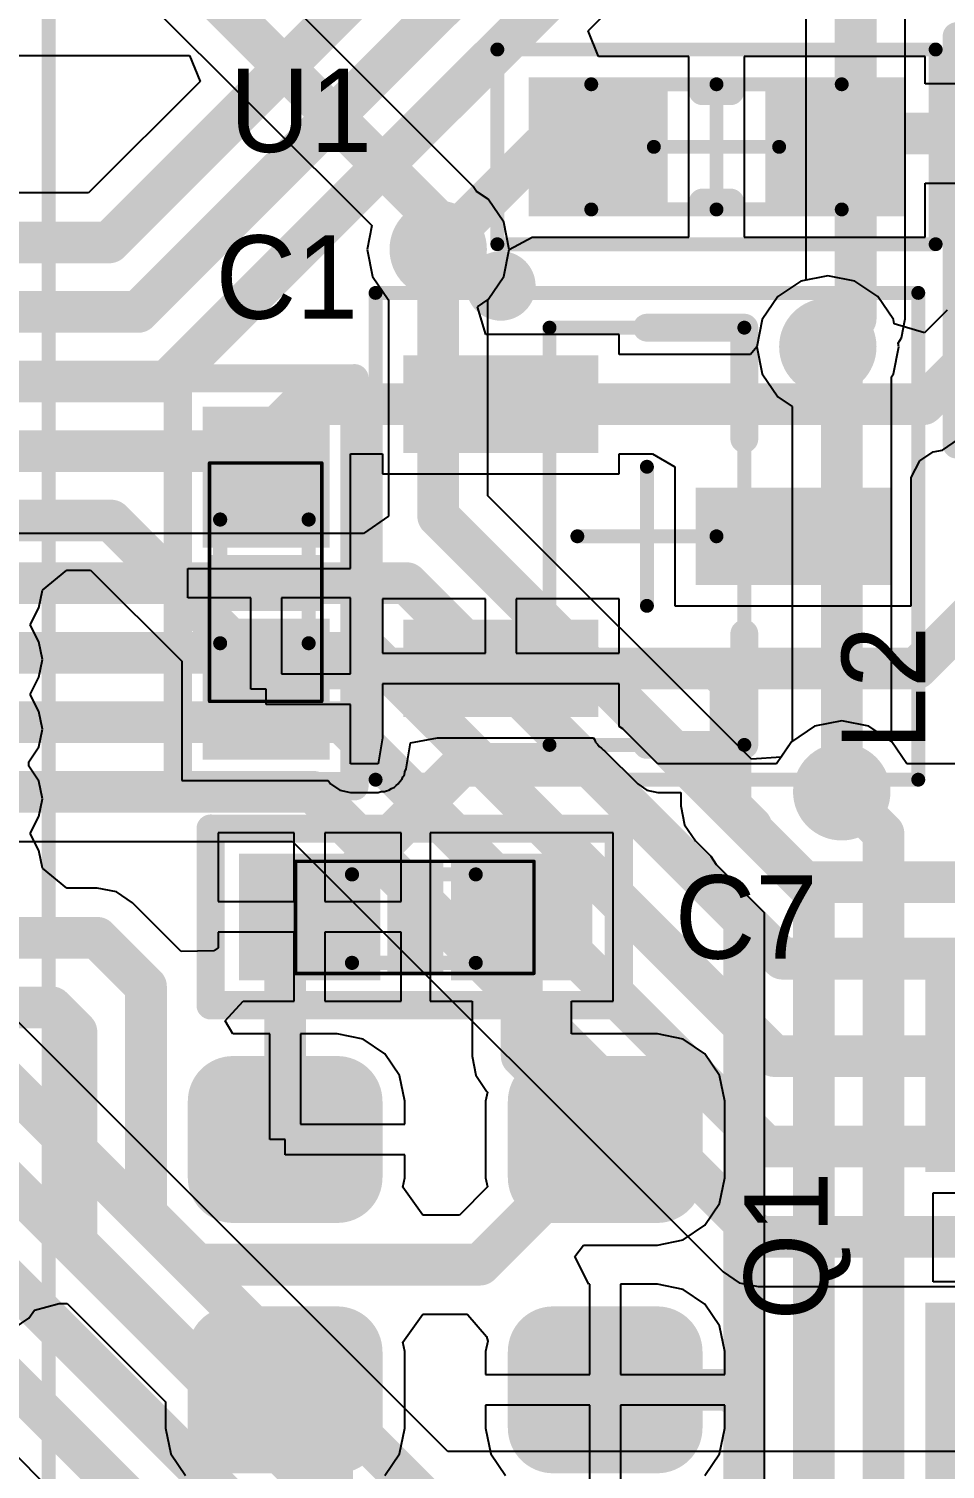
# Model space of a CAD drawing. Header units: millimetres. Extents: x 59 to 152, y 30 to 146.
# Drawn here: x 83.06 to 89.64, y 118.73 to 129.09 of the extents above; entities that cross this region are included whole.
import ezdxf

# ---------------------------------------------------------------- set-up
doc = ezdxf.new("R2010")
doc.units = ezdxf.units.MM
for name, color, linetype in [('BottomLayer', 5, 'Continuous'), ('BottomSolder', 6, 'Continuous'), ('Mechanical1', 6, 'Continuous'), ('Mechanical13', 56, 'Continuous'), ('Mechanical15', 56, 'Continuous'), ('Mechanical16', 56, 'Continuous'), ('Mechanical6', 56, 'Continuous'), ('MultiLayer', 9, 'Continuous'), ('TopLayer', 1, 'Continuous'), ('TopOverlay', 2, 'Continuous'), ('TopPaste', 8, 'Continuous'), ('TopSolder', 216, 'Continuous'), ('ViaHoleLayer', 16, 'Continuous')]:
    doc.layers.add(name, color=color, linetype=linetype)

# ---------------------------------------------------------------- blocks, each defined once
blk = doc.blocks.new('C0603_173')
at = {"layer": 'Mechanical16'}
for points, const_width in [([(-0.85, 0.406), (0.864, 0.406)], 0.0254), ([(-0.85, 0.406), (-0.85, -0.4)], 0.0254), ([(0.864, 0.406), (0.864, -0.4)], 0.0254), ([(-0.432, 0.33), (0.457, 0.33)], 0.102), ([(-0.432, -0.306), (0.457, -0.306)], 0.102), ([(-0.85, -0.4), (0.864, -0.4)], 0.0254)]:
    blk.add_lwpolyline(points, dxfattribs=dict(at, const_width=const_width))
for points, const_width in [([(-0.856, 0.406, 1), (-0.844, 0.406, 1)], 0.0127), ([(-0.856, 0.406, 1), (-0.844, 0.406, 1)], 0.0127), ([(0.857, 0.406, 1), (0.87, 0.406, 1)], 0.0127), ([(0.857, 0.406, 1), (0.87, 0.406, 1)], 0.0127), ([(-0.457, 0.33, 1), (-0.407, 0.33, 1)], 0.0508), ([(0.432, 0.33, 1), (0.483, 0.33, 1)], 0.0508), ([(-0.457, -0.306, 1), (-0.407, -0.306, 1)], 0.0508), ([(0.432, -0.306, 1), (0.483, -0.306, 1)], 0.0508), ([(-0.856, -0.4, 1), (-0.844, -0.4, 1)], 0.0127), ([(-0.856, -0.4, 1), (-0.844, -0.4, 1)], 0.0127), ([(0.857, -0.4, 1), (0.87, -0.4, 1)], 0.0127), ([(0.857, -0.4, 1), (0.87, -0.4, 1)], 0.0127)]:
    blk.add_lwpolyline(points, format="xyb", close=True, dxfattribs=dict(at, const_width=const_width))
for points in [[(-0.837, -0.4), (-0.43, -0.4), (-0.837, 0.406), (-0.43, 0.406)], [(0.433, -0.4), (0.84, -0.4), (0.433, 0.406), (0.84, 0.406)]]:
    blk.add_solid(points, dxfattribs=at)
at = {"layer": 'Mechanical6'}
blk.add_solid([(-0.2, -0.4), (0.203, -0.4), (-0.2, 0.406), (0.203, 0.406)], dxfattribs=at)
at = {"layer": 'TopLayer'}
for points in [[(-1.219, -0.406), (-0.305, -0.406), (-1.219, 0.406), (-0.305, 0.406)], [(0.305, -0.406), (1.219, -0.406), (0.305, 0.406), (1.219, 0.406)]]:
    blk.add_solid(points, dxfattribs=at)
at = {"layer": 'TopOverlay', "const_width": 0.203}
for points in [[(-1.46, 0.635), (1.473, 0.635)], [(-1.46, 0.635), (-1.46, -0.635)], [(1.473, 0.635), (1.473, -0.635)], [(-1.46, -0.635), (1.473, -0.635)]]:
    blk.add_lwpolyline(points, dxfattribs=at)
at = {"layer": 'TopOverlay', "const_width": 0.102}
for points in [[(-1.511, 0.635, 1), (-1.41, 0.635, 1)], [(-1.511, 0.635, 1), (-1.41, 0.635, 1)], [(1.422, 0.635, 1), (1.524, 0.635, 1)], [(1.422, 0.635, 1), (1.524, 0.635, 1)], [(-1.511, -0.635, 1), (-1.41, -0.635, 1)], [(-1.511, -0.635, 1), (-1.41, -0.635, 1)], [(1.422, -0.635, 1), (1.524, -0.635, 1)], [(1.422, -0.635, 1), (1.524, -0.635, 1)]]:
    blk.add_lwpolyline(points, format="xyb", close=True, dxfattribs=at)
at = {"layer": 'TopPaste'}
for points in [[(-1.219, -0.406), (-0.305, -0.406), (-1.219, 0.406), (-0.305, 0.406)], [(0.305, -0.406), (1.219, -0.406), (0.305, 0.406), (1.219, 0.406)]]:
    blk.add_solid(points, dxfattribs=at)
at = {"layer": 'TopSolder'}
for points in [[(-1.269, -0.456), (-0.255, -0.456), (-1.269, 0.456), (-0.255, 0.456)], [(0.255, -0.456), (1.269, -0.456), (0.255, 0.456), (1.269, 0.456)]]:
    blk.add_solid(points, dxfattribs=at)
blk = doc.blocks.new('C0603_179')
at = {"layer": 'Mechanical16'}
for points, const_width in [([(0.864, 0.406), (-0.85, 0.406)], 0.0254), ([(-0.85, 0.406), (-0.85, -0.4)], 0.0254), ([(0.864, 0.406), (0.864, -0.4)], 0.0254), ([(0.457, 0.33), (-0.432, 0.33)], 0.102), ([(0.457, -0.306), (-0.432, -0.306)], 0.102), ([(0.864, -0.4), (-0.85, -0.4)], 0.0254)]:
    blk.add_lwpolyline(points, dxfattribs=dict(at, const_width=const_width))
for points, const_width in [([(-0.856, 0.406, 1), (-0.844, 0.406, 1)], 0.0127), ([(-0.856, 0.406, 1), (-0.844, 0.406, 1)], 0.0127), ([(0.857, 0.406, 1), (0.87, 0.406, 1)], 0.0127), ([(0.857, 0.406, 1), (0.87, 0.406, 1)], 0.0127), ([(-0.457, 0.33, 1), (-0.407, 0.33, 1)], 0.0508), ([(0.432, 0.33, 1), (0.483, 0.33, 1)], 0.0508), ([(-0.457, -0.306, 1), (-0.407, -0.306, 1)], 0.0508), ([(0.432, -0.306, 1), (0.483, -0.306, 1)], 0.0508), ([(-0.856, -0.4, 1), (-0.844, -0.4, 1)], 0.0127), ([(-0.856, -0.4, 1), (-0.844, -0.4, 1)], 0.0127), ([(0.857, -0.4, 1), (0.87, -0.4, 1)], 0.0127), ([(0.857, -0.4, 1), (0.87, -0.4, 1)], 0.0127)]:
    blk.add_lwpolyline(points, format="xyb", close=True, dxfattribs=dict(at, const_width=const_width))
for points in [[(-0.838, -0.4), (-0.432, -0.4), (-0.838, 0.406), (-0.432, 0.406)], [(0.432, -0.4), (0.838, -0.4), (0.432, 0.406), (0.838, 0.406)]]:
    blk.add_solid(points, dxfattribs=at)
at = {"layer": 'Mechanical6'}
blk.add_solid([(-0.2, -0.4), (0.203, -0.4), (-0.2, 0.406), (0.203, 0.406)], dxfattribs=at)
at = {"layer": 'TopLayer'}
for points in [[(-1.219, -0.406), (-0.305, -0.406), (-1.219, 0.406), (-0.305, 0.406)], [(0.305, -0.406), (1.219, -0.406), (0.305, 0.406), (1.219, 0.406)]]:
    blk.add_solid(points, dxfattribs=at)
at = {"layer": 'TopOverlay', "const_width": 0.203}
for points in [[(1.473, 0.635), (-1.46, 0.635)], [(-1.46, 0.635), (-1.46, -0.635)], [(1.473, 0.635), (1.473, -0.635)], [(1.473, -0.635), (-1.46, -0.635)]]:
    blk.add_lwpolyline(points, dxfattribs=at)
at = {"layer": 'TopOverlay', "const_width": 0.102}
for points in [[(-1.511, 0.635, 1), (-1.41, 0.635, 1)], [(-1.511, 0.635, 1), (-1.41, 0.635, 1)], [(1.422, 0.635, 1), (1.524, 0.635, 1)], [(1.422, 0.635, 1), (1.524, 0.635, 1)], [(-1.511, -0.635, 1), (-1.41, -0.635, 1)], [(-1.511, -0.635, 1), (-1.41, -0.635, 1)], [(1.422, -0.635, 1), (1.524, -0.635, 1)], [(1.422, -0.635, 1), (1.524, -0.635, 1)]]:
    blk.add_lwpolyline(points, format="xyb", close=True, dxfattribs=at)
at = {"layer": 'TopPaste'}
for points in [[(-1.219, -0.406), (-0.305, -0.406), (-1.219, 0.406), (-0.305, 0.406)], [(0.305, -0.406), (1.219, -0.406), (0.305, 0.406), (1.219, 0.406)]]:
    blk.add_solid(points, dxfattribs=at)
at = {"layer": 'TopSolder'}
for points in [[(-1.269, -0.456), (-0.255, -0.456), (-1.269, 0.456), (-0.255, 0.456)], [(0.255, -0.456), (1.269, -0.456), (0.255, 0.456), (1.269, 0.456)]]:
    blk.add_solid(points, dxfattribs=at)
blk = doc.blocks.new('C0603_244')
at = {"layer": 'Mechanical1', "const_width": 0.1}
for points in [[(0.9, 0.45), (-0.9, 0.45)], [(-0.9, 0.45), (-0.9, -0.45)], [(0.9, 0.45), (0.9, -0.45)], [(0.9, -0.45), (-0.9, -0.45)]]:
    blk.add_lwpolyline(points, dxfattribs=at)
at = {"layer": 'Mechanical1', "const_width": 0.05}
for points in [[(-0.925, 0.45, 1), (-0.875, 0.45, 1)], [(-0.925, 0.45, 1), (-0.875, 0.45, 1)], [(0.875, 0.45, 1), (0.925, 0.45, 1)], [(0.875, 0.45, 1), (0.925, 0.45, 1)], [(-0.925, -0.45, 1), (-0.875, -0.45, 1)], [(-0.925, -0.45, 1), (-0.875, -0.45, 1)], [(0.875, -0.45, 1), (0.925, -0.45, 1)], [(0.875, -0.45, 1), (0.925, -0.45, 1)]]:
    blk.add_lwpolyline(points, format="xyb", close=True, dxfattribs=at)
at = {"layer": 'Mechanical15', "const_width": 0.1}
for points in [[(1.575, 0.7), (-1.575, 0.7)], [(-1.575, 0.7), (-1.575, -0.7)], [(1.575, 0.7), (1.575, -0.7)], [(0, 0.45), (0, -0.45)], [(0.45, 0), (-0.45, 0)], [(1.575, -0.7), (-1.575, -0.7)]]:
    blk.add_lwpolyline(points, dxfattribs=at)
at = {"layer": 'Mechanical15', "const_width": 0.05}
for points in [[(-1.6, 0.7, 1), (-1.55, 0.7, 1)], [(-1.6, 0.7, 1), (-1.55, 0.7, 1)], [(1.55, 0.7, 1), (1.6, 0.7, 1)], [(1.55, 0.7, 1), (1.6, 0.7, 1)], [(-0.025, 0.45, 1), (0.025, 0.45, 1)], [(-0.475, 0, 1), (-0.425, 0, 1)], [(0.425, 0, 1), (0.475, 0, 1)], [(-0.025, -0.45, 1), (0.025, -0.45, 1)], [(-1.6, -0.7, 1), (-1.55, -0.7, 1)], [(-1.6, -0.7, 1), (-1.55, -0.7, 1)], [(1.55, -0.7, 1), (1.6, -0.7, 1)], [(1.55, -0.7, 1), (1.6, -0.7, 1)]]:
    blk.add_lwpolyline(points, format="xyb", close=True, dxfattribs=at)
at = {"layer": 'TopLayer'}
for points in [[(-0.4, -0.45), (-0.4, 0.45), (-1.3, -0.45), (-1.3, 0.45)], [(1.3, -0.45), (1.3, 0.45), (0.4, -0.45), (0.4, 0.45)]]:
    blk.add_solid(points, dxfattribs=at)
at = {"layer": 'TopOverlay', "const_width": 0.2}
for points in [[(0.1, 0.4), (-0.1, 0.4)], [(0.1, -0.4), (-0.1, -0.4)]]:
    blk.add_lwpolyline(points, dxfattribs=at)
at = {"layer": 'TopOverlay', "const_width": 0.1}
for points in [[(-0.15, 0.4, 1), (-0.05, 0.4, 1)], [(0.05, 0.4, 1), (0.15, 0.4, 1)], [(-0.15, -0.4, 1), (-0.05, -0.4, 1)], [(0.05, -0.4, 1), (0.15, -0.4, 1)]]:
    blk.add_lwpolyline(points, format="xyb", close=True, dxfattribs=at)
at = {"layer": 'TopPaste'}
for points in [[(-0.4, -0.45), (-0.4, 0.45), (-1.3, -0.45), (-1.3, 0.45)], [(1.3, -0.45), (1.3, 0.45), (0.4, -0.45), (0.4, 0.45)]]:
    blk.add_solid(points, dxfattribs=at)
at = {"layer": 'TopSolder'}
for points in [[(-0.35, -0.5), (-0.35, 0.5), (-1.35, -0.5), (-1.35, 0.5)], [(1.35, -0.5), (1.35, 0.5), (0.35, -0.5), (0.35, 0.5)]]:
    blk.add_solid(points, dxfattribs=at)
blk = doc.blocks.new('KX_7_246')
at = {"layer": 'TopLayer', "const_width": 0.275}
for points in [[(-0.512, 0.275, 1), (-0.237, 0.275, 1)], [(0.237, 0.275, 1), (0.512, 0.275, 1)], [(1.788, 0.275, 1), (2.063, 0.275, 1)], [(2.537, 0.275, 1), (2.812, 0.275, 1)], [(-0.512, -0.275, 1), (-0.237, -0.275, 1)], [(0.237, -0.275, 1), (0.512, -0.275, 1)], [(1.788, -0.275, 1), (2.063, -0.275, 1)], [(2.537, -0.275, 1), (2.812, -0.275, 1)], [(-0.512, -1.525, 1), (-0.237, -1.525, 1)], [(0.237, -1.525, 1), (0.512, -1.525, 1)], [(1.788, -1.525, 1), (2.063, -1.525, 1)], [(2.537, -1.525, 1), (2.812, -1.525, 1)], [(-0.512, -2.075, 1), (-0.237, -2.075, 1)], [(0.237, -2.075, 1), (0.512, -2.075, 1)], [(1.788, -2.075, 1), (2.063, -2.075, 1)], [(2.537, -2.075, 1), (2.812, -2.075, 1)]]:
    blk.add_lwpolyline(points, format="xyb", close=True, dxfattribs=at)
at = {"layer": 'TopLayer'}
for points in [[(0.375, -0.55), (0.375, 0.55), (-0.375, -0.55), (-0.375, 0.55)], [(2.675, -0.55), (2.675, 0.55), (1.925, -0.55), (1.925, 0.55)], [(0.65, -0.275), (0.65, 0.275), (-0.65, -0.275), (-0.65, 0.275)], [(2.95, -0.275), (2.95, 0.275), (1.65, -0.275), (1.65, 0.275)], [(0.375, -2.35), (0.375, -1.25), (-0.375, -2.35), (-0.375, -1.25)], [(2.675, -2.35), (2.675, -1.25), (1.925, -2.35), (1.925, -1.25)], [(0.65, -2.075), (0.65, -1.525), (-0.65, -2.075), (-0.65, -1.525)], [(2.95, -2.075), (2.95, -1.525), (1.65, -2.075), (1.65, -1.525)]]:
    blk.add_solid(points, dxfattribs=at)
at = {"layer": 'TopPaste', "const_width": 0.275}
for points in [[(-0.512, 0.275, 1), (-0.237, 0.275, 1)], [(0.237, 0.275, 1), (0.512, 0.275, 1)], [(1.788, 0.275, 1), (2.063, 0.275, 1)], [(2.537, 0.275, 1), (2.812, 0.275, 1)], [(-0.512, -0.275, 1), (-0.237, -0.275, 1)], [(0.237, -0.275, 1), (0.512, -0.275, 1)], [(1.788, -0.275, 1), (2.063, -0.275, 1)], [(2.537, -0.275, 1), (2.812, -0.275, 1)], [(-0.512, -1.525, 1), (-0.237, -1.525, 1)], [(0.237, -1.525, 1), (0.512, -1.525, 1)], [(1.788, -1.525, 1), (2.063, -1.525, 1)], [(2.537, -1.525, 1), (2.812, -1.525, 1)], [(-0.512, -2.075, 1), (-0.237, -2.075, 1)], [(0.237, -2.075, 1), (0.512, -2.075, 1)], [(1.788, -2.075, 1), (2.063, -2.075, 1)], [(2.537, -2.075, 1), (2.812, -2.075, 1)]]:
    blk.add_lwpolyline(points, format="xyb", close=True, dxfattribs=at)
at = {"layer": 'TopPaste'}
for points in [[(0.375, -0.55), (0.375, 0.55), (-0.375, -0.55), (-0.375, 0.55)], [(2.675, -0.55), (2.675, 0.55), (1.925, -0.55), (1.925, 0.55)], [(0.65, -0.275), (0.65, 0.275), (-0.65, -0.275), (-0.65, 0.275)], [(2.95, -0.275), (2.95, 0.275), (1.65, -0.275), (1.65, 0.275)], [(0.375, -2.35), (0.375, -1.25), (-0.375, -2.35), (-0.375, -1.25)], [(2.675, -2.35), (2.675, -1.25), (1.925, -2.35), (1.925, -1.25)], [(0.65, -2.075), (0.65, -1.525), (-0.65, -2.075), (-0.65, -1.525)], [(2.95, -2.075), (2.95, -1.525), (1.65, -2.075), (1.65, -1.525)]]:
    blk.add_solid(points, dxfattribs=at)
at = {"layer": 'TopSolder', "const_width": 0.325}
for points in [[(-0.537, 0.275, 1), (-0.212, 0.275, 1)], [(0.212, 0.275, 1), (0.537, 0.275, 1)], [(1.763, 0.275, 1), (2.088, 0.275, 1)], [(2.512, 0.275, 1), (2.837, 0.275, 1)], [(-0.537, -0.275, 1), (-0.212, -0.275, 1)], [(0.212, -0.275, 1), (0.537, -0.275, 1)], [(1.763, -0.275, 1), (2.088, -0.275, 1)], [(2.512, -0.275, 1), (2.837, -0.275, 1)], [(-0.537, -1.525, 1), (-0.212, -1.525, 1)], [(0.212, -1.525, 1), (0.537, -1.525, 1)], [(1.763, -1.525, 1), (2.088, -1.525, 1)], [(2.512, -1.525, 1), (2.837, -1.525, 1)], [(-0.537, -2.075, 1), (-0.212, -2.075, 1)], [(0.212, -2.075, 1), (0.537, -2.075, 1)], [(1.763, -2.075, 1), (2.088, -2.075, 1)], [(2.512, -2.075, 1), (2.837, -2.075, 1)]]:
    blk.add_lwpolyline(points, format="xyb", close=True, dxfattribs=at)
at = {"layer": 'TopSolder'}
for points in [[(0.375, -0.6), (0.375, 0.6), (-0.375, -0.6), (-0.375, 0.6)], [(2.675, -0.6), (2.675, 0.6), (1.925, -0.6), (1.925, 0.6)], [(0.7, -0.275), (0.7, 0.275), (-0.7, -0.275), (-0.7, 0.275)], [(3, -0.275), (3, 0.275), (1.6, -0.275), (1.6, 0.275)], [(0.375, -2.4), (0.375, -1.2), (-0.375, -2.4), (-0.375, -1.2)], [(2.675, -2.4), (2.675, -1.2), (1.925, -2.4), (1.925, -1.2)], [(0.7, -2.075), (0.7, -1.525), (-0.7, -2.075), (-0.7, -1.525)], [(3, -2.075), (3, -1.525), (1.6, -2.075), (1.6, -1.525)]]:
    blk.add_solid(points, dxfattribs=at)
blk = doc.blocks.new('R0603_253')
at = {"layer": 'Mechanical16'}
for points, const_width in [([(-0.85, -0.4), (-0.85, 0.406)], 0.0254), ([(0.864, 0.406), (-0.85, 0.406)], 0.0254), ([(0.864, -0.4), (0.864, 0.406)], 0.0254), ([(0.457, 0.33), (-0.432, 0.33)], 0.102), ([(0.457, -0.306), (-0.432, -0.306)], 0.102), ([(0.864, -0.4), (-0.85, -0.4)], 0.0254)]:
    blk.add_lwpolyline(points, dxfattribs=dict(at, const_width=const_width))
for points, const_width in [([(-0.856, 0.406, 1), (-0.844, 0.406, 1)], 0.0127), ([(-0.856, 0.406, 1), (-0.844, 0.406, 1)], 0.0127), ([(0.857, 0.406, 1), (0.87, 0.406, 1)], 0.0127), ([(0.857, 0.406, 1), (0.87, 0.406, 1)], 0.0127), ([(-0.457, 0.33, 1), (-0.407, 0.33, 1)], 0.0508), ([(0.432, 0.33, 1), (0.483, 0.33, 1)], 0.0508), ([(-0.457, -0.306, 1), (-0.407, -0.306, 1)], 0.0508), ([(0.432, -0.306, 1), (0.483, -0.306, 1)], 0.0508), ([(-0.856, -0.4, 1), (-0.844, -0.4, 1)], 0.0127), ([(-0.856, -0.4, 1), (-0.844, -0.4, 1)], 0.0127), ([(0.857, -0.4, 1), (0.87, -0.4, 1)], 0.0127), ([(0.857, -0.4, 1), (0.87, -0.4, 1)], 0.0127)]:
    blk.add_lwpolyline(points, format="xyb", close=True, dxfattribs=dict(at, const_width=const_width))
for points in [[(-0.838, -0.4), (-0.432, -0.4), (-0.838, 0.406), (-0.432, 0.406)], [(0.432, -0.4), (0.838, -0.4), (0.432, 0.406), (0.838, 0.406)]]:
    blk.add_solid(points, dxfattribs=at)
at = {"layer": 'Mechanical6'}
blk.add_solid([(-0.2, -0.4), (0.203, -0.4), (-0.2, 0.406), (0.203, 0.406)], dxfattribs=at)
at = {"layer": 'TopLayer'}
for points in [[(-1.219, -0.406), (-0.305, -0.406), (-1.219, 0.406), (-0.305, 0.406)], [(0.305, -0.406), (1.219, -0.406), (0.305, 0.406), (1.219, 0.406)]]:
    blk.add_solid(points, dxfattribs=at)
at = {"layer": 'TopOverlay', "const_width": 0.203}
for points in [[(-1.46, -0.635), (-1.46, 0.635)], [(1.473, 0.635), (-1.46, 0.635)], [(1.473, -0.635), (1.473, 0.635)], [(1.473, -0.635), (-1.46, -0.635)]]:
    blk.add_lwpolyline(points, dxfattribs=at)
at = {"layer": 'TopOverlay', "const_width": 0.102}
for points in [[(-1.511, 0.635, 1), (-1.41, 0.635, 1)], [(-1.511, 0.635, 1), (-1.41, 0.635, 1)], [(1.422, 0.635, 1), (1.524, 0.635, 1)], [(1.422, 0.635, 1), (1.524, 0.635, 1)], [(-1.511, -0.635, 1), (-1.41, -0.635, 1)], [(-1.511, -0.635, 1), (-1.41, -0.635, 1)], [(1.422, -0.635, 1), (1.524, -0.635, 1)], [(1.422, -0.635, 1), (1.524, -0.635, 1)]]:
    blk.add_lwpolyline(points, format="xyb", close=True, dxfattribs=at)
at = {"layer": 'TopPaste'}
for points in [[(-1.219, -0.406), (-0.305, -0.406), (-1.219, 0.406), (-0.305, 0.406)], [(0.305, -0.406), (1.219, -0.406), (0.305, 0.406), (1.219, 0.406)]]:
    blk.add_solid(points, dxfattribs=at)
at = {"layer": 'TopSolder'}
for points in [[(-1.269, -0.456), (-0.255, -0.456), (-1.269, 0.456), (-0.255, 0.456)], [(0.255, -0.456), (1.269, -0.456), (0.255, 0.456), (1.269, 0.456)]]:
    blk.add_solid(points, dxfattribs=at)
blk = doc.blocks.new('MF03A_N_304')
at = {"layer": 'Mechanical13', "const_width": 0.1}
for points in [[(-0.7, 1.5), (0.7, 1.5)], [(-0.7, -1.5), (-0.7, 1.5)], [(0.7, -1.5), (0.7, 1.5)], [(-0.7, -1.5), (0.7, -1.5)]]:
    blk.add_lwpolyline(points, dxfattribs=at)
at = {"layer": 'Mechanical13', "const_width": 0.05}
for points in [[(-0.725, 1.5, 1), (-0.675, 1.5, 1)], [(-0.725, 1.5, 1), (-0.675, 1.5, 1)], [(0.675, 1.5, 1), (0.725, 1.5, 1)], [(0.675, 1.5, 1), (0.725, 1.5, 1)], [(-0.725, -1.5, 1), (-0.675, -1.5, 1)], [(-0.725, -1.5, 1), (-0.675, -1.5, 1)], [(0.675, -1.5, 1), (0.725, -1.5, 1)], [(0.675, -1.5, 1), (0.725, -1.5, 1)]]:
    blk.add_lwpolyline(points, format="xyb", close=True, dxfattribs=at)
at = {"layer": 'Mechanical15', "const_width": 0.1}
for points in [[(-1.95, 1.75), (1.95, 1.75)], [(-1.95, -1.75), (-1.95, 1.75)], [(1.95, -1.75), (1.95, 1.75)], [(0, -0.5), (0, 0.5)], [(-0.5, 0), (0.5, 0)], [(-1.95, -1.75), (1.95, -1.75)]]:
    blk.add_lwpolyline(points, dxfattribs=at)
at = {"layer": 'Mechanical15', "const_width": 0.05}
for points in [[(-1.975, 1.75, 1), (-1.925, 1.75, 1)], [(-1.975, 1.75, 1), (-1.925, 1.75, 1)], [(1.925, 1.75, 1), (1.975, 1.75, 1)], [(1.925, 1.75, 1), (1.975, 1.75, 1)], [(-0.025, 0.5, 1), (0.025, 0.5, 1)], [(-0.525, 0, 1), (-0.475, 0, 1)], [(0.475, 0, 1), (0.525, 0, 1)], [(-0.025, -0.5, 1), (0.025, -0.5, 1)], [(-1.975, -1.75, 1), (-1.925, -1.75, 1)], [(-1.975, -1.75, 1), (-1.925, -1.75, 1)], [(1.925, -1.75, 1), (1.975, -1.75, 1)], [(1.925, -1.75, 1), (1.975, -1.75, 1)]]:
    blk.add_lwpolyline(points, format="xyb", close=True, dxfattribs=at)
at = {"layer": 'TopLayer'}
for points in [[(-0.4, 0.65), (-0.4, 1.25), (-1.7, 0.65), (-1.7, 1.25)], [(1.7, -0.3), (1.7, 0.3), (0.4, -0.3), (0.4, 0.3)], [(-0.4, -1.25), (-0.4, -0.65), (-1.7, -1.25), (-1.7, -0.65)]]:
    blk.add_solid(points, dxfattribs=at)
at = {"layer": 'TopOverlay'}
for points, const_width in [([(-0.925, 1.8, 1), (-1.175, 1.8, 1)], 0.25), ([(-1.238, 1.8, 1), (-1.113, 1.8, 1)], 0.125), ([(-0.987, 1.8, 1), (-0.863, 1.8, 1)], 0.125), ([(-0.05, 1.5, 1), (0.05, 1.5, 1)], 0.1), ([(0.65, 1.5, 1), (0.75, 1.5, 1)], 0.1), ([(0.65, 1.5, 1), (0.75, 1.5, 1)], 0.1), ([(0.65, 0.7, 1), (0.75, 0.7, 1)], 0.1), ([(0.65, -0.7, 1), (0.75, -0.7, 1)], 0.1), ([(-0.05, -1.5, 1), (0.05, -1.5, 1)], 0.1), ([(0.65, -1.5, 1), (0.75, -1.5, 1)], 0.1), ([(0.65, -1.5, 1), (0.75, -1.5, 1)], 0.1)]:
    blk.add_lwpolyline(points, format="xyb", close=True, dxfattribs=dict(at, const_width=const_width))
at = {"layer": 'TopOverlay', "const_width": 0.2}
for points in [[(0, 1.5), (0.7, 1.5)], [(0.7, 0.7), (0.7, 1.5)], [(0.7, -1.5), (0.7, -0.7)], [(0, -1.5), (0.7, -1.5)]]:
    blk.add_lwpolyline(points, dxfattribs=at)
at = {"layer": 'TopPaste'}
for points in [[(-0.4, 0.65), (-0.4, 1.25), (-1.7, 0.65), (-1.7, 1.25)], [(1.7, -0.3), (1.7, 0.3), (0.4, -0.3), (0.4, 0.3)], [(-0.4, -1.25), (-0.4, -0.65), (-1.7, -1.25), (-1.7, -0.65)]]:
    blk.add_solid(points, dxfattribs=at)
at = {"layer": 'TopSolder'}
for points in [[(-0.35, 0.6), (-0.35, 1.3), (-1.75, 0.6), (-1.75, 1.3)], [(1.75, -0.35), (1.75, 0.35), (0.35, -0.35), (0.35, 0.35)], [(-0.35, -1.3), (-0.35, -0.6), (-1.75, -1.3), (-1.75, -0.6)]]:
    blk.add_solid(points, dxfattribs=at)
blk = doc.blocks.new('LQFP64_N_306')
at = {"layer": 'Mechanical15', "const_width": 0.1}
blk.add_lwpolyline([(-6.7, 6.7), (-6.7, -6.7)], dxfattribs=at)
blk = doc.blocks.new('LTV_816S_311')
at = {"layer": 'TopLayer'}
for points in [[(-2.02, -5.15), (-0.52, -5.15), (-2.02, -3.85), (-0.52, -3.85)], [(0.52, -5.15), (2.02, -5.15), (0.52, -3.85), (2.02, -3.85)]]:
    blk.add_solid(points, dxfattribs=at)
at = {"layer": 'TopPaste'}
for points in [[(-2.02, -5.15), (-0.52, -5.15), (-2.02, -3.85), (-0.52, -3.85)], [(0.52, -5.15), (2.02, -5.15), (0.52, -3.85), (2.02, -3.85)]]:
    blk.add_solid(points, dxfattribs=at)
at = {"layer": 'TopSolder'}
for points in [[(-2.07, -5.2), (-0.47, -5.2), (-2.07, -3.8), (-0.47, -3.8)], [(0.47, -5.2), (2.07, -5.2), (0.47, -3.8), (2.07, -3.8)]]:
    blk.add_solid(points, dxfattribs=at)

msp = doc.modelspace()

# ---------------------------------------------------------------- linework, layer by layer
at = {"layer": 'BottomLayer'}
for p, q in [((88.643, 137.127), (88.643, 127.279)), ((89.357, 127), (89.357, 137.127)), ((86.252, 127.952), (83.809, 130.396)), ((83.304, 129.891), (85.524, 127.671)), ((86.276, 127.917), (86.252, 127.952)), ((86.36, 127.86), (86.276, 127.917)), ((86.471, 127.695), (86.36, 127.86)), ((86.51, 127.5), (86.471, 127.695)), ((85.524, 127.671), (85.49, 127.5)), ((85.49, 127.5), (85.529, 127.305)), ((86.471, 127.305), (86.51, 127.5)), ((85.529, 127.305), (85.64, 127.14)), ((86.36, 127.14), (86.471, 127.305)), ((88.605, 127.271), (88.44, 127.16)), ((88.643, 127.279), (88.605, 127.271)), ((85.64, 127.14), (85.643, 127.137)), ((85.643, 127.137), (85.643, 125.581)), ((86.357, 127.137), (86.36, 127.14)), ((86.357, 125.729), (86.357, 127.137)), ((88.44, 127.16), (88.329, 126.995)), ((88.329, 126.995), (88.29, 126.8)), ((89.33, 126.863), (89.357, 127)), ((88.29, 126.8), (88.329, 126.605)), ((89.271, 126.605), (89.31, 126.8)), ((89.305, 126.826), (89.33, 126.863)), ((89.31, 126.8), (89.305, 126.826)), ((88.329, 126.605), (88.44, 126.44)), ((89.257, 126.584), (89.271, 126.605)), ((89.257, 123.963), (89.257, 126.584)), ((88.44, 126.44), (88.543, 126.37)), ((88.543, 126.37), (88.543, 123.963)), ((88.251, 123.835), (86.357, 125.729)), ((85.643, 125.581), (85.464, 125.457)), ((85.464, 125.457), (80.198, 125.457)), ((88.54, 123.96), (88.465, 123.849)), ((88.543, 123.963), (88.54, 123.96)), ((89.26, 123.96), (89.257, 123.963)), ((89.368, 123.8), (89.26, 123.96)), ((88.465, 123.849), (88.251, 123.835)), ((139.1, 123.8), (89.368, 123.8)), ((80.309, 123.243), (84.952, 123.243)), ((84.952, 123.243), (88.048, 120.148)), ((86.069, 118.857), (82.024, 122.902)), ((81.002, 120.793), (85.198, 116.598)), ((88.048, 120.148), (88.163, 120.07)), ((88.163, 120.07), (88.3, 120.043)), ((88.3, 120.043), (96.337, 120.043)), ((93.537, 118.857), (86.069, 118.857))]:
    msp.add_line(p, q, dxfattribs=at)
at = {"layer": 'BottomLayer', "const_width": 0.3}
for points in [[(89, 127), (89, 137.49)], [(83.3, 130.4), (86, 127.7)], [(86, 127.5), (86, 127.7)], [(86, 125.581), (86, 127.5)], [(88.8, 126.8), (89, 127)], [(88.8, 126.8), (88.9, 126.7)], [(88.9, 123.6), (88.9, 126.7)], [(86, 125.581), (88.631, 122.95)], [(80, 125.1), (85.774, 125.1)], [(85.774, 125.1), (88.474, 122.4)], [(78.9, 124.6), (85.514, 124.6)], [(85.514, 124.6), (88.414, 121.7)], [(78.9, 124.1), (85.307, 124.1)], [(85.307, 124.1), (88.357, 121.05)], [(79.9, 123.6), (85.1, 123.6)], [(85.1, 123.6), (88.3, 120.4)], [(88.631, 122.95), (95.65, 122.95)], [(81.771, 122.65), (85.921, 118.5)], [(88.474, 122.4), (134.8, 122.4)], [(81.564, 122.15), (85.864, 117.85)], [(81.357, 121.65), (85.657, 117.35)], [(88.414, 121.7), (121.9, 121.7)], [(81.15, 121.15), (85.45, 116.85)], [(88.357, 121.05), (109.25, 121.05)], [(88.3, 120.4), (96.7, 120.4)]]:
    msp.add_lwpolyline(points, dxfattribs=at)
at = {"layer": 'BottomLayer'}
for points, const_width in [([(85.85, 127.5, 1), (86.15, 127.5, 1)], 0.3), ([(85.925, 127.7, 1), (86.075, 127.7, 1)], 0.15), ([(85.925, 127.7, 1), (86.075, 127.7, 1)], 0.15), ([(85.925, 127.5, 1), (86.075, 127.5, 1)], 0.15), ([(85.925, 127.5, 1), (86.075, 127.5, 1)], 0.15), ([(88.65, 126.8, 1), (88.95, 126.8, 1)], 0.3), ([(88.925, 127, 1), (89.075, 127, 1)], 0.15), ([(88.925, 127, 1), (89.075, 127, 1)], 0.15), ([(88.725, 126.8, 1), (88.875, 126.8, 1)], 0.15), ([(88.725, 126.8, 1), (88.875, 126.8, 1)], 0.15), ([(88.825, 126.7, 1), (88.975, 126.7, 1)], 0.15), ([(88.825, 126.7, 1), (88.975, 126.7, 1)], 0.15), ([(85.925, 125.581, 1), (86.075, 125.581, 1)], 0.15), ([(85.925, 125.581, 1), (86.075, 125.581, 1)], 0.15), ([(85.699, 125.1, 1), (85.849, 125.1, 1)], 0.15), ([(85.699, 125.1, 1), (85.849, 125.1, 1)], 0.15), ([(85.439, 124.6, 1), (85.589, 124.6, 1)], 0.15), ([(85.439, 124.6, 1), (85.589, 124.6, 1)], 0.15), ([(85.232, 124.1, 1), (85.382, 124.1, 1)], 0.15), ([(85.232, 124.1, 1), (85.382, 124.1, 1)], 0.15), ([(88.75, 123.6, 1), (89.05, 123.6, 1)], 0.3), ([(85.025, 123.6, 1), (85.175, 123.6, 1)], 0.15), ([(85.025, 123.6, 1), (85.175, 123.6, 1)], 0.15), ([(88.825, 123.6, 1), (88.975, 123.6, 1)], 0.15), ([(88.556, 122.95, 1), (88.706, 122.95, 1)], 0.15), ([(88.556, 122.95, 1), (88.706, 122.95, 1)], 0.15), ([(88.399, 122.4, 1), (88.549, 122.4, 1)], 0.15), ([(88.399, 122.4, 1), (88.549, 122.4, 1)], 0.15), ([(88.339, 121.7, 1), (88.489, 121.7, 1)], 0.15), ([(88.339, 121.7, 1), (88.489, 121.7, 1)], 0.15), ([(88.282, 121.05, 1), (88.432, 121.05, 1)], 0.15), ([(88.282, 121.05, 1), (88.432, 121.05, 1)], 0.15), ([(88.225, 120.4, 1), (88.375, 120.4, 1)], 0.15), ([(88.225, 120.4, 1), (88.375, 120.4, 1)], 0.15)]:
    msp.add_lwpolyline(points, format="xyb", close=True, dxfattribs=dict(at, const_width=const_width))
at = {"layer": 'BottomSolder', "const_width": 0.35}
for points in [[(85.825, 127.5, 1), (86.175, 127.5, 1)], [(88.625, 126.8, 1), (88.975, 126.8, 1)], [(88.725, 123.6, 1), (89.075, 123.6, 1)]]:
    msp.add_lwpolyline(points, format="xyb", close=True, dxfattribs=at)
at = {"layer": 'MultiLayer', "const_width": 0.3}
for points in [[(85.85, 127.5, 1), (86.15, 127.5, 1)], [(88.65, 126.8, 1), (88.95, 126.8, 1)], [(88.75, 123.6, 1), (89.05, 123.6, 1)]]:
    msp.add_lwpolyline(points, format="xyb", close=True, dxfattribs=at)
at = {"layer": 'TopLayer'}
for p, q in [((87.077, 129.072), (87.448, 129.443)), ((87.153, 128.887), (87.077, 129.072)), ((80.581, 128.893), (84.213, 128.893)), ((84.213, 128.893), (84.289, 128.708)), ((87.8, 128.887), (87.153, 128.887)), ((87.8, 127.587), (87.8, 128.887)), ((89.5, 128.887), (88.2, 128.887)), ((88.2, 128.887), (88.2, 127.587)), ((89.5, 128.69), (89.5, 128.887)), ((84.289, 128.708), (83.488, 127.907)), ((89.755, 128.69), (89.5, 128.69)), ((83.488, 127.907), (82.05, 127.907)), ((89.5, 127.587), (89.5, 127.976)), ((89.5, 127.976), (89.755, 127.976)), ((86.471, 127.305), (86.51, 127.5)), ((86.51, 127.5), (86.676, 127.587)), ((86.676, 127.587), (87.8, 127.587)), ((88.2, 127.587), (89.5, 127.587)), ((86.36, 127.14), (86.471, 127.305)), ((88.8, 127.31), (88.605, 127.271)), ((88.995, 127.271), (88.8, 127.31)), ((88.605, 127.271), (88.44, 127.16)), ((89.16, 127.16), (88.995, 127.271)), ((86.282, 127.087), (86.36, 127.14)), ((86.342, 126.887), (86.282, 127.087)), ((88.44, 127.16), (88.329, 126.995)), ((89.271, 126.995), (89.16, 127.16)), ((88.329, 126.995), (88.29, 126.8)), ((89.277, 126.965), (89.271, 126.995)), ((89.657, 127.062), (89.494, 126.899)), ((87.3, 126.887), (86.342, 126.887)), ((87.3, 126.744), (87.3, 126.887)), ((89.494, 126.899), (89.277, 126.965)), ((88.29, 126.8), (88.244, 126.744)), ((88.244, 126.744), (87.3, 126.744)), ((89.461, 125.979), (89.556, 126.044)), ((89.556, 126.044), (89.623, 126.057)), ((89.623, 126.057), (89.739, 126.135)), ((85.37, 125.205), (85.37, 126.03)), ((85.37, 126.03), (85.6, 126.03)), ((85.6, 126.03), (85.6, 125.887)), ((87.3, 125.887), (87.3, 126.03)), ((87.3, 126.03), (87.539, 126.03)), ((87.539, 126.03), (87.7, 125.937)), ((87.7, 125.937), (87.7, 125.83)), ((89.4, 125.859), (89.461, 125.979)), ((85.6, 125.887), (87.3, 125.887)), ((87.7, 125.83), (87.7, 124.937)), ((89.4, 124.937), (89.4, 125.859)), ((83.156, 125.05), (83.332, 125.193)), ((83.332, 125.193), (83.502, 125.193)), ((83.502, 125.193), (84.157, 124.539)), ((84.2, 124.995), (84.2, 125.205)), ((84.2, 125.205), (85.37, 125.205)), ((83.131, 124.923), (83.156, 125.05)), ((83.067, 124.8), (83.131, 124.923)), ((84.653, 124.995), (84.2, 124.995)), ((84.653, 124.338), (84.653, 124.995)), ((85.37, 124.995), (84.873, 124.995)), ((84.873, 124.995), (84.873, 124.448)), ((85.37, 124.448), (85.37, 124.995)), ((86.34, 124.987), (85.6, 124.987)), ((85.6, 124.987), (85.6, 124.597)), ((86.34, 124.597), (86.34, 124.987)), ((87.3, 124.987), (86.56, 124.987)), ((86.56, 124.987), (86.56, 124.597)), ((87.3, 124.597), (87.3, 124.987)), ((87.7, 124.937), (89.4, 124.937)), ((83.131, 124.677), (83.067, 124.8)), ((83.156, 124.55), (83.131, 124.677)), ((85.6, 124.597), (86.34, 124.597)), ((86.56, 124.597), (87.3, 124.597)), ((83.131, 124.423), (83.156, 124.55)), ((84.157, 124.539), (84.157, 123.681)), ((83.067, 124.3), (83.131, 124.423)), ((84.873, 124.448), (85.37, 124.448)), ((83.131, 124.177), (83.067, 124.3)), ((84.763, 124.338), (84.653, 124.338)), ((84.763, 124.228), (84.763, 124.338)), ((86.45, 124.377), (85.6, 124.377)), ((85.6, 124.377), (85.6, 123.987)), ((87.3, 124.377), (86.45, 124.377)), ((87.3, 124.07), (87.3, 124.377)), ((83.156, 124.05), (83.131, 124.177)), ((85.37, 124.228), (84.763, 124.228)), ((85.37, 123.8), (85.37, 124.228)), ((87.326, 124.052), (87.3, 124.07)), ((88.705, 124.071), (88.54, 123.96)), ((88.9, 124.11), (88.705, 124.071)), ((89.095, 124.071), (88.9, 124.11)), ((89.26, 123.96), (89.095, 124.071)), ((83.131, 123.923), (83.156, 124.05)), ((85.6, 123.987), (85.568, 123.8)), ((85.6, 123.987), (85.6, 123.987)), ((85.801, 123.953), (85.995, 123.987)), ((85.995, 123.987), (87.115, 123.987)), ((87.115, 123.987), (87.123, 123.975)), ((87.123, 123.975), (87.13, 123.956)), ((87.578, 123.8), (87.326, 124.052)), ((83.059, 123.816), (83.131, 123.923)), ((85.769, 123.766), (85.801, 123.953)), ((87.13, 123.956), (87.145, 123.942)), ((87.145, 123.942), (87.156, 123.926)), ((87.156, 123.926), (87.173, 123.914)), ((87.173, 123.914), (87.187, 123.9)), ((87.187, 123.9), (87.196, 123.894)), ((87.196, 123.894), (87.434, 123.656)), ((88.54, 123.96), (88.432, 123.8)), ((89.368, 123.8), (89.26, 123.96)), ((83.059, 123.784), (83.059, 123.816)), ((83.131, 123.677), (83.059, 123.784)), ((85.568, 123.8), (85.37, 123.8)), ((85.761, 123.744), (85.769, 123.766)), ((88.432, 123.8), (87.578, 123.8)), ((89.75, 123.8), (89.368, 123.8)), ((83.156, 123.55), (83.131, 123.677)), ((84.157, 123.681), (85.209, 123.681)), ((85.209, 123.681), (85.225, 123.656)), ((85.225, 123.656), (85.292, 123.612)), ((85.698, 123.646), (85.712, 123.656)), ((85.712, 123.656), (85.725, 123.675)), ((85.725, 123.675), (85.741, 123.692)), ((85.741, 123.692), (85.747, 123.708)), ((85.747, 123.708), (85.757, 123.722)), ((85.757, 123.722), (85.761, 123.744)), ((87.434, 123.656), (87.5, 123.612)), ((85.292, 123.612), (85.37, 123.596)), ((85.37, 123.596), (85.568, 123.596)), ((85.568, 123.596), (85.591, 123.601)), ((85.591, 123.601), (85.614, 123.601)), ((85.614, 123.601), (85.629, 123.608)), ((85.629, 123.608), (85.646, 123.612)), ((85.646, 123.612), (85.665, 123.624)), ((85.665, 123.624), (85.686, 123.634)), ((85.686, 123.634), (85.698, 123.646)), ((87.5, 123.612), (87.578, 123.596)), ((87.578, 123.596), (87.743, 123.596)), ((87.743, 123.596), (87.743, 123.5)), ((83.131, 123.423), (83.156, 123.55)), ((87.743, 123.5), (87.77, 123.363)), ((83.067, 123.3), (83.131, 123.423)), ((87.77, 123.363), (87.848, 123.248)), ((83.131, 123.177), (83.067, 123.3)), ((84.966, 123.306), (84.419, 123.306)), ((84.419, 123.306), (84.419, 122.81)), ((84.966, 122.81), (84.966, 123.306)), ((85.733, 123.306), (85.186, 123.306)), ((85.186, 123.306), (85.186, 122.81)), ((85.733, 122.81), (85.733, 123.306)), ((87.257, 123.306), (85.943, 123.306)), ((85.943, 123.306), (85.943, 122.094)), ((87.257, 122.094), (87.257, 123.306)), ((87.848, 123.248), (87.959, 123.136)), ((83.156, 123.05), (83.131, 123.177)), ((83.332, 122.907), (83.156, 123.05)), ((87.959, 123.136), (87.998, 123.078)), ((87.998, 123.078), (88.343, 122.733)), ((83.55, 122.907), (83.332, 122.907)), ((83.687, 122.88), (83.55, 122.907)), ((83.802, 122.802), (83.687, 122.88)), ((84.152, 122.452), (83.802, 122.802)), ((84.419, 122.81), (84.966, 122.81)), ((85.186, 122.81), (85.733, 122.81)), ((88.343, 122.733), (88.343, 118.362)), ((84.966, 122.59), (84.419, 122.59)), ((84.419, 122.59), (84.419, 122.478)), ((84.966, 122.094), (84.966, 122.59)), ((85.733, 122.59), (85.186, 122.59)), ((85.186, 122.59), (85.186, 122.094)), ((85.733, 122.094), (85.733, 122.59)), ((84.387, 122.456), (84.152, 122.452)), ((84.419, 122.478), (84.387, 122.456)), ((84.469, 121.954), (84.598, 122.094)), ((84.598, 122.094), (84.966, 122.094)), ((85.186, 122.094), (85.733, 122.094)), ((85.943, 122.094), (86.243, 122.094)), ((86.243, 122.094), (86.243, 121.7)), ((86.957, 121.859), (86.957, 122.094)), ((86.957, 122.094), (87.257, 122.094)), ((84.525, 121.859), (84.469, 121.954)), ((84.79, 121.859), (84.525, 121.859)), ((84.79, 121.1), (84.79, 121.859)), ((85.275, 121.859), (85.01, 121.859)), ((85.01, 121.859), (85.01, 121.21)), ((85.46, 121.822), (85.275, 121.859)), ((85.617, 121.717), (85.46, 121.822)), ((87.575, 121.859), (86.957, 121.859)), ((87.76, 121.822), (87.575, 121.859)), ((87.917, 121.717), (87.76, 121.822)), ((85.722, 121.56), (85.617, 121.717)), ((86.243, 121.7), (86.27, 121.563)), ((88.022, 121.56), (87.917, 121.717)), ((85.759, 121.375), (85.722, 121.56)), ((86.27, 121.563), (86.348, 121.448)), ((88.059, 121.375), (88.022, 121.56)), ((86.354, 121.441), (86.341, 121.375)), ((86.348, 121.448), (86.354, 121.441)), ((85.759, 121.21), (85.759, 121.375)), ((86.341, 121.375), (86.341, 120.825)), ((88.059, 120.825), (88.059, 121.375)), ((85.01, 121.21), (85.759, 121.21)), ((84.9, 121.1), (84.79, 121.1)), ((84.9, 120.99), (84.9, 121.1)), ((85.759, 120.99), (84.9, 120.99)), ((85.759, 120.825), (85.759, 120.99)), ((85.746, 120.757), (85.759, 120.825)), ((85.889, 120.557), (85.746, 120.757)), ((86.354, 120.759), (86.152, 120.557)), ((86.341, 120.825), (86.354, 120.759)), ((88.022, 120.64), (88.059, 120.825)), ((89.557, 120.076), (89.557, 120.716)), ((89.557, 120.716), (91.05, 120.716)), ((86.152, 120.557), (85.889, 120.557)), ((87.917, 120.483), (88.022, 120.64)), ((87.76, 120.378), (87.917, 120.483)), ((86.983, 120.259), (87.044, 120.341)), ((87.044, 120.341), (87.575, 120.341)), ((87.575, 120.341), (87.76, 120.378)), ((87.083, 120.059), (86.983, 120.259)), ((87.09, 120.059), (87.083, 120.059)), ((87.09, 119.41), (87.09, 120.059)), ((87.575, 120.059), (87.31, 120.059)), ((87.31, 120.059), (87.31, 119.41)), ((87.76, 120.022), (87.575, 120.059)), ((91.05, 120.076), (89.557, 120.076)), ((87.917, 119.917), (87.76, 120.022)), ((83.059, 119.816), (83.098, 119.874)), ((83.098, 119.874), (83.276, 119.921)), ((83.276, 119.921), (83.334, 119.92)), ((83.334, 119.92), (84.041, 119.214)), ((85.746, 119.643), (85.889, 119.843)), ((85.889, 119.843), (86.206, 119.843)), ((86.206, 119.843), (86.214, 119.839)), ((86.214, 119.839), (86.346, 119.683)), ((88.022, 119.76), (87.917, 119.917)), ((82.952, 119.744), (83.059, 119.816)), ((88.059, 119.575), (88.022, 119.76)), ((85.759, 119.575), (85.746, 119.643)), ((86.356, 119.65), (86.341, 119.575)), ((86.346, 119.683), (86.356, 119.65)), ((85.759, 119.025), (85.759, 119.575)), ((86.341, 119.575), (86.341, 119.41)), ((88.059, 119.41), (88.059, 119.575)), ((86.341, 119.41), (87.09, 119.41)), ((87.31, 119.41), (88.059, 119.41)), ((84.041, 119.214), (84.041, 119.025)), ((87.09, 119.19), (86.341, 119.19)), ((86.341, 119.19), (86.341, 119.025)), ((87.09, 118.541), (87.09, 119.19)), ((88.059, 119.19), (87.31, 119.19)), ((87.31, 119.19), (87.31, 118.541)), ((88.059, 119.025), (88.059, 119.19)), ((84.041, 119.025), (84.078, 118.84)), ((85.722, 118.84), (85.759, 119.025)), ((86.341, 119.025), (86.378, 118.84)), ((88.022, 118.84), (88.059, 119.025)), ((84.078, 118.84), (84.183, 118.683)), ((85.617, 118.683), (85.722, 118.84)), ((86.378, 118.84), (86.483, 118.683)), ((87.917, 118.683), (88.022, 118.84))]:
    msp.add_line(p, q, dxfattribs=at)
at = {"layer": 'TopLayer', "const_width": 0.3}
for points in [[(83.636, 127.55), (86.886, 130.8)], [(83.843, 127.05), (87.093, 130.3)], [(84.05, 126.55), (87.3, 129.8)], [(88.85, 128.237), (88.946, 128.333)], [(88.946, 128.333), (90.362, 128.333)], [(86, 127.5), (86.737, 128.237)], [(86.737, 128.237), (87.15, 128.237)], [(82.05, 127.55), (83.636, 127.55)], [(82.05, 127.05), (83.843, 127.05)], [(88.8, 126.487), (88.8, 126.8)], [(89.487, 126.387), (89.909, 126.809)], [(82.05, 126.55), (84.05, 126.55)], [(88.7, 126.387), (88.8, 126.487)], [(84.674, 126.05), (85.011, 126.387)], [(85.011, 126.387), (86.45, 126.387)], [(86.45, 126.387), (88.7, 126.387)], [(88.7, 126.387), (89.487, 126.387)], [(82.05, 126.05), (84.674, 126.05)], [(82.05, 125.55), (83.65, 125.55)], [(83.65, 125.55), (84.763, 124.437)], [(89.437, 124.487), (90.4, 125.45)], [(84.763, 124.437), (84.813, 124.487)], [(84.813, 124.487), (86.45, 124.487)], [(86.45, 124.487), (88, 124.487)], [(88, 124.487), (88.1, 124.387)], [(88, 124.487), (89.437, 124.487)], [(88.1, 123.5), (88.1, 124.387)], [(85.076, 122.7), (86.176, 123.8)], [(86.176, 123.8), (87.074, 123.8)], [(87.074, 123.8), (88.2, 122.674)], [(88.9, 123.6), (89.2, 123.3)], [(88.1, 123.5), (88.25, 123.35)], [(88.25, 123.331), (88.25, 123.35)], [(88.25, 123.331), (88.7, 122.881)], [(89.2, 118.007), (89.2, 123.3)], [(88.7, 118.214), (88.7, 122.881)], [(84.9, 122.524), (85.076, 122.7)], [(86.6, 121.7), (86.6, 122.7)], [(88.2, 119.2), (88.2, 122.674)], [(82.05, 122.55), (83.55, 122.55)], [(83.55, 122.55), (83.9, 122.2)], [(84.9, 121.1), (84.9, 122.524)], [(83.9, 120.566), (83.9, 122.2)], [(82.05, 122.05), (83.224, 122.05)], [(83.224, 122.05), (83.4, 121.874)], [(83.4, 120.359), (83.4, 121.874)], [(86.6, 121.7), (87.2, 121.1)], [(86.3, 120.2), (87.2, 121.1)], [(83.9, 120.566), (84.266, 120.2)], [(83.4, 120.359), (84.459, 119.3)], [(84.266, 120.2), (86.3, 120.2)], [(84.459, 119.3), (84.9, 119.3)], [(84.9, 119.3), (85.238, 118.962)], [(87.2, 119.3), (88.1, 119.3)], [(88.1, 119.3), (88.2, 119.2)], [(88.2, 118.421), (88.2, 119.2)], [(85.238, 117.5), (85.238, 118.962)]]:
    msp.add_lwpolyline(points, dxfattribs=at)
at = {"layer": 'TopLayer'}
for points, const_width in [([(88.871, 128.333, 1), (89.021, 128.333, 1)], 0.15), ([(88.871, 128.333, 1), (89.021, 128.333, 1)], 0.15), ([(86.662, 128.237, 1), (86.812, 128.237, 1)], 0.15), ([(86.662, 128.237, 1), (86.812, 128.237, 1)], 0.15), ([(87.075, 128.237, 1), (87.225, 128.237, 1)], 0.15), ([(88.775, 128.237, 1), (88.925, 128.237, 1)], 0.15), ([(85.85, 127.5, 1), (86.15, 127.5, 1)], 0.3), ([(83.561, 127.55, 1), (83.711, 127.55, 1)], 0.15), ([(83.561, 127.55, 1), (83.711, 127.55, 1)], 0.15), ([(85.925, 127.5, 1), (86.075, 127.5, 1)], 0.15), ([(83.768, 127.05, 1), (83.918, 127.05, 1)], 0.15), ([(83.768, 127.05, 1), (83.918, 127.05, 1)], 0.15), ([(88.65, 126.8, 1), (88.95, 126.8, 1)], 0.3), ([(88.725, 126.8, 1), (88.875, 126.8, 1)], 0.15), ([(83.975, 126.55, 1), (84.125, 126.55, 1)], 0.15), ([(83.975, 126.55, 1), (84.125, 126.55, 1)], 0.15), ([(88.725, 126.487, 1), (88.875, 126.487, 1)], 0.15), ([(88.725, 126.487, 1), (88.875, 126.487, 1)], 0.15), ([(84.936, 126.387, 1), (85.086, 126.387, 1)], 0.15), ([(84.936, 126.387, 1), (85.086, 126.387, 1)], 0.15), ([(86.375, 126.387, 1), (86.525, 126.387, 1)], 0.15), ([(86.375, 126.387, 1), (86.525, 126.387, 1)], 0.15), ([(88.625, 126.387, 1), (88.775, 126.387, 1)], 0.15), ([(88.625, 126.387, 1), (88.775, 126.387, 1)], 0.15), ([(88.625, 126.387, 1), (88.775, 126.387, 1)], 0.15), ([(89.412, 126.387, 1), (89.562, 126.387, 1)], 0.15), ([(89.412, 126.387, 1), (89.562, 126.387, 1)], 0.15), ([(84.599, 126.05, 1), (84.749, 126.05, 1)], 0.15), ([(84.599, 126.05, 1), (84.749, 126.05, 1)], 0.15), ([(83.575, 125.55, 1), (83.725, 125.55, 1)], 0.15), ([(83.575, 125.55, 1), (83.725, 125.55, 1)], 0.15), ([(84.688, 124.437, 1), (84.838, 124.437, 1)], 0.15), ([(84.688, 124.437, 1), (84.838, 124.437, 1)], 0.15), ([(84.738, 124.487, 1), (84.888, 124.487, 1)], 0.15), ([(84.738, 124.487, 1), (84.888, 124.487, 1)], 0.15), ([(86.375, 124.487, 1), (86.525, 124.487, 1)], 0.15), ([(86.375, 124.487, 1), (86.525, 124.487, 1)], 0.15), ([(87.925, 124.487, 1), (88.075, 124.487, 1)], 0.15), ([(87.925, 124.487, 1), (88.075, 124.487, 1)], 0.15), ([(87.925, 124.487, 1), (88.075, 124.487, 1)], 0.15), ([(89.362, 124.487, 1), (89.512, 124.487, 1)], 0.15), ([(89.362, 124.487, 1), (89.512, 124.487, 1)], 0.15), ([(88.025, 124.387, 1), (88.175, 124.387, 1)], 0.15), ([(88.025, 124.387, 1), (88.175, 124.387, 1)], 0.15), ([(86.101, 123.8, 1), (86.251, 123.8, 1)], 0.15), ([(86.101, 123.8, 1), (86.251, 123.8, 1)], 0.15), ([(86.999, 123.8, 1), (87.149, 123.8, 1)], 0.15), ([(86.999, 123.8, 1), (87.149, 123.8, 1)], 0.15), ([(88.75, 123.6, 1), (89.05, 123.6, 1)], 0.3), ([(88.825, 123.6, 1), (88.975, 123.6, 1)], 0.15), ([(88.025, 123.5, 1), (88.175, 123.5, 1)], 0.15), ([(88.025, 123.5, 1), (88.175, 123.5, 1)], 0.15), ([(88.175, 123.35, 1), (88.325, 123.35, 1)], 0.15), ([(88.175, 123.35, 1), (88.325, 123.35, 1)], 0.15), ([(88.175, 123.331, 1), (88.325, 123.331, 1)], 0.15), ([(88.175, 123.331, 1), (88.325, 123.331, 1)], 0.15), ([(89.125, 123.3, 1), (89.275, 123.3, 1)], 0.15), ([(89.125, 123.3, 1), (89.275, 123.3, 1)], 0.15), ([(88.625, 122.881, 1), (88.775, 122.881, 1)], 0.15), ([(88.625, 122.881, 1), (88.775, 122.881, 1)], 0.15), ([(85.001, 122.7, 1), (85.151, 122.7, 1)], 0.15), ([(85.001, 122.7, 1), (85.151, 122.7, 1)], 0.15), ([(86.525, 122.7, 1), (86.675, 122.7, 1)], 0.15), ([(88.125, 122.674, 1), (88.275, 122.674, 1)], 0.15), ([(88.125, 122.674, 1), (88.275, 122.674, 1)], 0.15), ([(83.475, 122.55, 1), (83.625, 122.55, 1)], 0.15), ([(83.475, 122.55, 1), (83.625, 122.55, 1)], 0.15), ([(84.825, 122.524, 1), (84.975, 122.524, 1)], 0.15), ([(84.825, 122.524, 1), (84.975, 122.524, 1)], 0.15), ([(83.825, 122.2, 1), (83.975, 122.2, 1)], 0.15), ([(83.825, 122.2, 1), (83.975, 122.2, 1)], 0.15), ([(83.149, 122.05, 1), (83.299, 122.05, 1)], 0.15), ([(83.149, 122.05, 1), (83.299, 122.05, 1)], 0.15), ([(83.325, 121.874, 1), (83.475, 121.874, 1)], 0.15), ([(83.325, 121.874, 1), (83.475, 121.874, 1)], 0.15), ([(86.525, 121.7, 1), (86.675, 121.7, 1)], 0.15), ([(86.525, 121.7, 1), (86.675, 121.7, 1)], 0.15), ([(84.825, 121.1, 1), (84.975, 121.1, 1)], 0.15), ([(87.125, 121.1, 1), (87.275, 121.1, 1)], 0.15), ([(87.125, 121.1, 1), (87.275, 121.1, 1)], 0.15), ([(83.825, 120.566, 1), (83.975, 120.566, 1)], 0.15), ([(83.825, 120.566, 1), (83.975, 120.566, 1)], 0.15), ([(83.325, 120.359, 1), (83.475, 120.359, 1)], 0.15), ([(83.325, 120.359, 1), (83.475, 120.359, 1)], 0.15), ([(84.191, 120.2, 1), (84.341, 120.2, 1)], 0.15), ([(84.191, 120.2, 1), (84.341, 120.2, 1)], 0.15), ([(86.225, 120.2, 1), (86.375, 120.2, 1)], 0.15), ([(86.225, 120.2, 1), (86.375, 120.2, 1)], 0.15), ([(84.384, 119.3, 1), (84.534, 119.3, 1)], 0.15), ([(84.384, 119.3, 1), (84.534, 119.3, 1)], 0.15), ([(84.825, 119.3, 1), (84.975, 119.3, 1)], 0.15), ([(84.825, 119.3, 1), (84.975, 119.3, 1)], 0.15), ([(87.125, 119.3, 1), (87.275, 119.3, 1)], 0.15), ([(88.025, 119.3, 1), (88.175, 119.3, 1)], 0.15), ([(88.025, 119.3, 1), (88.175, 119.3, 1)], 0.15), ([(88.125, 119.2, 1), (88.275, 119.2, 1)], 0.15), ([(88.125, 119.2, 1), (88.275, 119.2, 1)], 0.15), ([(88.125, 119.2, 1), (88.275, 119.2, 1)], 0.15), ([(85.163, 118.962, 1), (85.313, 118.962, 1)], 0.15), ([(85.163, 118.962, 1), (85.313, 118.962, 1)], 0.15)]:
    msp.add_lwpolyline(points, format="xyb", close=True, dxfattribs=dict(at, const_width=const_width))
at = {"layer": 'TopSolder', "const_width": 0.35}
for points in [[(85.825, 127.5, 1), (86.175, 127.5, 1)], [(88.625, 126.8, 1), (88.975, 126.8, 1)], [(88.725, 123.6, 1), (89.075, 123.6, 1)]]:
    msp.add_lwpolyline(points, format="xyb", close=True, dxfattribs=at)
at = {"layer": 'ViaHoleLayer', "const_width": 0.15}
for points in [[(85.925, 127.5, 1), (86.075, 127.5, 1)], [(88.725, 126.8, 1), (88.875, 126.8, 1)], [(88.825, 123.6, 1), (88.975, 123.6, 1)]]:
    msp.add_lwpolyline(points, format="xyb", close=True, dxfattribs=at)

# ---------------------------------------------------------------- block references
for name, p, rotation in [('LQFP64_N_306', (76.5, 123.8), 180), ('R0603_253', (90.362, 127.571), 270), ('C0603_244', (88, 128.237), 180), ('MF03A_N_304', (87.5, 125.437), 360), ('C0603_173', (84.763, 125.1), 90), ('C0603_179', (85.838, 122.7), 180), ('LTV_816S_311', (94.7, 120.396), 270), ('KX_7_246', (87.2, 119.3), 180)]:
    msp.add_blockref(name, p, dxfattribs=dict(rotation=rotation))

# ---------------------------------------------------------------- texts
at = {"layer": 'TopOverlay'}
for s, p in [('U1', (84.5, 128.2)), ('C1', (84.4, 127.001)), ('C7', (87.7, 122.4))]:
    msp.add_text(s, height=0.6, dxfattribs=at).set_placement(p)
for s, p in [('L2', (89.5, 123.9)), ('Q1', (88.8, 119.8))]:
    msp.add_text(s, height=0.6, rotation=90, dxfattribs=at).set_placement(p)

doc.saveas('drawing.dxf')
